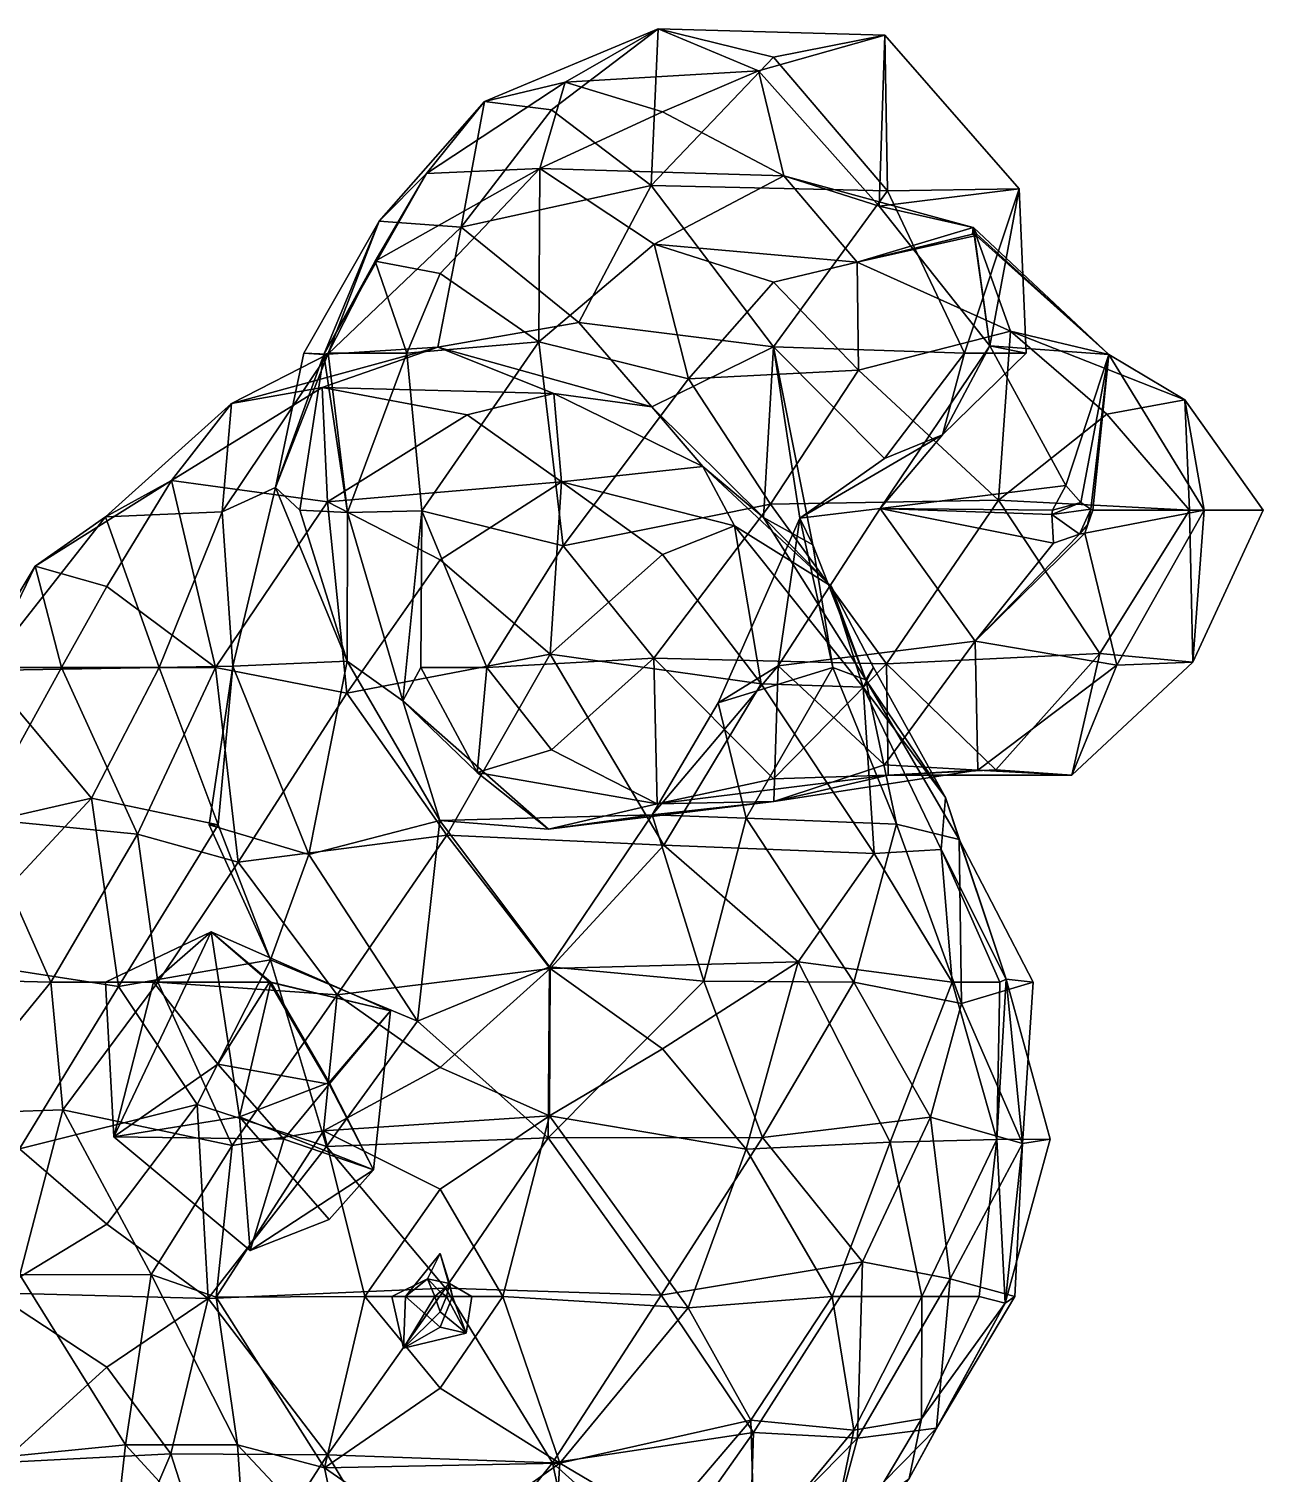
# Model space of a CAD drawing. Extents: x 290083 to 295691, y 4553739 to 4561622.
# Drawn here: x 291410.9 to 291550.8, y 4560864.7 to 4561028.4 of the extents above; entities that cross this region are included whole.
import ezdxf

# ---------------------------------------------------------------- set-up
doc = ezdxf.new("R2010")
doc.units = 0
doc.layers.add('Au_ppm_Pref_-_0_3', color=7, linetype='CONTINUOUS')

msp = doc.modelspace()

# ---------------------------------------------------------------- linework, layer by layer
at = {"layer": 'Au_ppm_Pref_-_0_3'}
for points in [[(291471.69, 4561022.33, 1610.47), (291482.24, 4561028.36, 1615.45), (291462.58, 4561020.13, 1615.5)], [(291462.58, 4561020.13, 1615.5), (291482.24, 4561028.36, 1615.45), (291470.14, 4561019.18, 1618.74)], [(291481.46, 4561010.61, 1621.94), (291470.14, 4561019.18, 1618.74), (291482.24, 4561028.36, 1615.45)], [(291493.63, 4561023.59, 1609.98), (291482.24, 4561028.36, 1615.45), (291471.69, 4561022.33, 1610.47)], [(291481.46, 4561010.61, 1621.94), (291482.24, 4561028.36, 1615.45), (291495.33, 4561025.16, 1620.74)], [(291507.95, 4561027.66, 1615.39), (291495.33, 4561025.16, 1620.74), (291482.24, 4561028.36, 1615.45)], [(291507.95, 4561027.66, 1615.39), (291482.24, 4561028.36, 1615.45), (291493.63, 4561023.59, 1609.98)], [(291507.29, 4561008.28, 1610.2), (291507.95, 4561027.66, 1615.39), (291493.63, 4561023.59, 1609.98)], [(291508.27, 4561009.99, 1621.58), (291495.33, 4561025.16, 1620.74), (291507.95, 4561027.66, 1615.39)], [(291507.29, 4561008.28, 1610.2), (291523.18, 4561010.23, 1615.95), (291507.95, 4561027.66, 1615.39)], [(291508.27, 4561009.99, 1621.58), (291507.95, 4561027.66, 1615.39), (291523.18, 4561010.23, 1615.95)], [(291481.46, 4561010.61, 1621.94), (291495.33, 4561025.16, 1620.74), (291508.27, 4561009.99, 1621.58)], [(291493.63, 4561023.59, 1609.98), (291471.69, 4561022.33, 1610.47), (291482.73, 4561018.96, 1606.38)], [(291482.73, 4561018.96, 1606.38), (291496.51, 4561011.72, 1603.87), (291493.63, 4561023.59, 1609.98)], [(291507.29, 4561008.28, 1610.2), (291493.63, 4561023.59, 1609.98), (291496.51, 4561011.72, 1603.87)], [(291471.69, 4561022.33, 1610.47), (291455.97, 4561011.97, 1609.73), (291468.82, 4561012.55, 1603.34)], [(291471.69, 4561022.33, 1610.47), (291462.58, 4561020.13, 1615.5), (291455.97, 4561011.97, 1609.73)], [(291482.73, 4561018.96, 1606.38), (291471.69, 4561022.33, 1610.47), (291468.82, 4561012.55, 1603.34)], [(291450.63, 4561006.57, 1615.5), (291455.97, 4561011.97, 1609.73), (291462.58, 4561020.13, 1615.5)], [(291462.58, 4561020.13, 1615.5), (291459.91, 4561005.91, 1620.37), (291450.63, 4561006.57, 1615.5)], [(291462.58, 4561020.13, 1615.5), (291470.14, 4561019.18, 1618.74), (291459.91, 4561005.91, 1620.37)], [(291470.14, 4561019.18, 1618.74), (291481.46, 4561010.61, 1621.94), (291459.91, 4561005.91, 1620.37)], [(291496.51, 4561011.72, 1603.87), (291482.73, 4561018.96, 1606.38), (291468.82, 4561012.55, 1603.34)], [(291450.17, 4561002.04, 1603.62), (291455.97, 4561011.97, 1609.73), (291444.36, 4560991.46, 1609.44)], [(291455.97, 4561011.97, 1609.73), (291450.63, 4561006.57, 1615.5), (291444.36, 4560991.46, 1609.44)], [(291457.54, 4561000.63, 1600.62), (291468.82, 4561012.55, 1603.34), (291450.17, 4561002.04, 1603.62)], [(291468.82, 4561012.55, 1603.34), (291455.97, 4561011.97, 1609.73), (291450.17, 4561002.04, 1603.62)], [(291468.74, 4560992.89, 1596.03), (291468.82, 4561012.55, 1603.34), (291457.54, 4561000.63, 1600.62)], [(291481.79, 4561003.98, 1598.02), (291468.82, 4561012.55, 1603.34), (291468.74, 4560992.89, 1596.03)], [(291481.79, 4561003.98, 1598.02), (291496.51, 4561011.72, 1603.87), (291468.82, 4561012.55, 1603.34)], [(291481.79, 4561003.98, 1598.02), (291504.81, 4561001.92, 1598.71), (291496.51, 4561011.72, 1603.87)], [(291496.51, 4561011.72, 1603.87), (291517.98, 4561005.84, 1603.62), (291517.98, 4561005.84, 1603.62)], [(291504.81, 4561001.92, 1598.71), (291517.98, 4561005.84, 1603.62), (291496.51, 4561011.72, 1603.87)], [(291517.98, 4561005.84, 1603.62), (291517.98, 4561005.84, 1603.62), (291496.51, 4561011.72, 1603.87)], [(291496.51, 4561011.72, 1603.87), (291517.98, 4561005.84, 1603.62), (291507.29, 4561008.28, 1610.2)], [(291459.91, 4561005.91, 1620.37), (291481.46, 4561010.61, 1621.94), (291473.25, 4560995.09, 1624.06)], [(291473.25, 4560995.09, 1624.06), (291481.46, 4561010.61, 1621.94), (291495.32, 4560992.33, 1621.33)], [(291495.32, 4560992.33, 1621.33), (291481.46, 4561010.61, 1621.94), (291508.27, 4561009.99, 1621.58)], [(291508.27, 4561009.99, 1621.58), (291516.99, 4560991.62, 1619.77), (291495.32, 4560992.33, 1621.33)], [(291519.86, 4560992.44, 1609.87), (291523.18, 4561010.23, 1615.95), (291507.29, 4561008.28, 1610.2)], [(291508.27, 4561009.99, 1621.58), (291523.18, 4561010.23, 1615.95), (291516.99, 4560991.62, 1619.77)], [(291516.99, 4560991.62, 1619.77), (291523.18, 4561010.23, 1615.95), (291523.98, 4560991.62, 1615.5)], [(291519.86, 4560992.44, 1609.87), (291523.98, 4560991.62, 1615.5), (291523.18, 4561010.23, 1615.95)], [(291519.86, 4560992.44, 1609.87), (291507.29, 4561008.28, 1610.2), (291517.98, 4561005.84, 1603.62)], [(291450.63, 4561006.57, 1615.5), (291444.8, 4560991.51, 1621.43), (291442.08, 4560991.62, 1615.5)], [(291450.63, 4561006.57, 1615.5), (291442.08, 4560991.62, 1615.5), (291444.36, 4560991.46, 1609.44)], [(291459.91, 4561005.91, 1620.37), (291444.8, 4560991.51, 1621.43), (291450.63, 4561006.57, 1615.5)], [(291459.91, 4561005.91, 1620.37), (291457.26, 4560992.28, 1627.51), (291444.8, 4560991.51, 1621.43)], [(291459.91, 4561005.91, 1620.37), (291473.25, 4560995.09, 1624.06), (291457.26, 4560992.28, 1627.51)], [(291517.98, 4561005.84, 1603.62), (291504.81, 4561001.92, 1598.71), (291517.89, 4561005.1, 1603.15)], [(291518.31, 4561004.95, 1603.14), (291517.89, 4561005.1, 1603.15), (291504.81, 4561001.92, 1598.71)], [(291518.31, 4561004.95, 1603.14), (291504.81, 4561001.92, 1598.71), (291522.21, 4560994.11, 1597.35)], [(291517.98, 4561005.84, 1603.62), (291517.89, 4561005.1, 1603.15), (291518.35, 4561005.14, 1603.33)], [(291517.89, 4561005.1, 1603.15), (291518.31, 4561004.95, 1603.14), (291518.35, 4561005.14, 1603.33)], [(291517.99, 4561005.84, 1603.62), (291519.86, 4560992.44, 1609.87), (291517.98, 4561005.84, 1603.62)], [(291517.99, 4561005.84, 1603.62), (291517.98, 4561005.84, 1603.62), (291517.99, 4561005.84, 1603.62)], [(291517.99, 4561005.84, 1603.62), (291517.98, 4561005.84, 1603.62), (291518.35, 4561005.14, 1603.33)], [(291517.98, 4561005.84, 1603.62), (291517.98, 4561005.84, 1603.62), (291517.99, 4561005.84, 1603.62)], [(291517.98, 4561005.84, 1603.62), (291517.98, 4561005.84, 1603.62), (291517.99, 4561005.84, 1603.62)], [(291517.99, 4561005.84, 1603.62), (291518.35, 4561005.14, 1603.33), (291533.34, 4560991.47, 1603.87)], [(291533.34, 4560991.47, 1603.87), (291517.99, 4561005.84, 1603.62), (291517.99, 4561005.84, 1603.62)], [(291519.86, 4560992.44, 1609.87), (291517.99, 4561005.84, 1603.62), (291533.34, 4560991.47, 1603.87)], [(291518.35, 4561005.14, 1603.33), (291518.31, 4561004.95, 1603.14), (291533.34, 4560991.47, 1603.87)], [(291518.31, 4561004.95, 1603.14), (291522.21, 4560994.11, 1597.35), (291533.34, 4560991.47, 1603.87)], [(291481.79, 4561003.98, 1598.02), (291468.74, 4560992.89, 1596.03), (291485.7, 4560988.69, 1594.11)], [(291481.79, 4561003.98, 1598.02), (291485.7, 4560988.69, 1594.11), (291495.33, 4560999.67, 1595)], [(291481.79, 4561003.98, 1598.02), (291495.33, 4560999.67, 1595), (291504.81, 4561001.92, 1598.71)], [(291444.82, 4560991.62, 1603.62), (291450.17, 4561002.04, 1603.62), (291444.36, 4560991.46, 1609.44)], [(291453.76, 4560991.62, 1599.03), (291450.17, 4561002.04, 1603.62), (291444.82, 4560991.62, 1603.62)], [(291457.54, 4561000.63, 1600.62), (291450.17, 4561002.04, 1603.62), (291453.76, 4560991.62, 1599.03)], [(291504.96, 4560989.67, 1593.79), (291504.81, 4561001.92, 1598.71), (291495.33, 4560999.67, 1595)], [(291504.96, 4560989.67, 1593.79), (291522.21, 4560994.11, 1597.35), (291504.81, 4561001.92, 1598.71)], [(291453.76, 4560991.62, 1599.03), (291468.74, 4560992.89, 1596.03), (291457.54, 4561000.63, 1600.62)], [(291504.96, 4560989.67, 1593.79), (291495.33, 4560999.67, 1595), (291485.7, 4560988.69, 1594.11)], [(291473.25, 4560995.09, 1624.06), (291481.54, 4560985.54, 1627.51), (291457.26, 4560992.28, 1627.51)], [(291495.32, 4560992.33, 1621.33), (291481.54, 4560985.54, 1627.51), (291473.25, 4560995.09, 1624.06)], [(291522.21, 4560994.11, 1597.35), (291504.96, 4560989.67, 1593.79), (291520.85, 4560974.97, 1592.72)], [(291533.13, 4560984.71, 1594.04), (291522.21, 4560994.11, 1597.35), (291520.85, 4560974.97, 1592.72)], [(291522.21, 4560994.11, 1597.35), (291541.98, 4560986.31, 1597.68), (291533.34, 4560991.47, 1603.87)], [(291541.98, 4560986.31, 1597.68), (291522.21, 4560994.11, 1597.35), (291533.13, 4560984.71, 1594.04)], [(291444.15, 4560987.73, 1632.93), (291433.88, 4560985.91, 1628.55), (291457.26, 4560992.28, 1627.51)], [(291433.88, 4560985.91, 1628.55), (291444.8, 4560991.51, 1621.43), (291457.26, 4560992.28, 1627.51)], [(291438.85, 4560976.39, 1614.76), (291442.08, 4560991.62, 1615.5), (291444.8, 4560991.51, 1621.43)], [(291438.85, 4560976.39, 1614.76), (291444.36, 4560991.46, 1609.44), (291442.08, 4560991.62, 1615.5)], [(291444.15, 4560987.73, 1632.93), (291457.26, 4560992.28, 1627.51), (291470.41, 4560987.05, 1633.56)], [(291447.03, 4560973.55, 1603.46), (291444.82, 4560991.62, 1603.62), (291444.36, 4560991.46, 1609.44)], [(291447.03, 4560973.55, 1603.46), (291453.76, 4560991.62, 1599.03), (291444.82, 4560991.62, 1603.62)], [(291447.03, 4560973.55, 1603.46), (291455.45, 4560973.74, 1596.76), (291453.76, 4560991.62, 1599.03)], [(291468.74, 4560992.89, 1596.03), (291453.76, 4560991.62, 1599.03), (291455.45, 4560973.74, 1596.76)], [(291468.74, 4560992.89, 1596.03), (291455.45, 4560973.74, 1596.76), (291471.49, 4560969.77, 1593.72)], [(291481.54, 4560985.54, 1627.51), (291470.41, 4560987.05, 1633.56), (291457.26, 4560992.28, 1627.51)], [(291485.7, 4560988.69, 1594.11), (291468.74, 4560992.89, 1596.03), (291471.49, 4560969.77, 1593.72)], [(291495.32, 4560992.33, 1621.33), (291494.18, 4560972.99, 1627.37), (291481.54, 4560985.54, 1627.51)], [(291499.77, 4560969.88, 1621.44), (291494.18, 4560972.99, 1627.37), (291495.32, 4560992.33, 1621.33)], [(291516.99, 4560991.62, 1619.77), (291507.93, 4560979.67, 1619.48), (291495.32, 4560992.33, 1621.33)], [(291507.93, 4560979.67, 1619.48), (291498.33, 4560972.92, 1616), (291495.32, 4560992.33, 1621.33)], [(291495.32, 4560992.33, 1621.33), (291498.33, 4560972.92, 1616), (291499.77, 4560969.88, 1621.44)], [(291507.42, 4560974, 1609.69), (291519.86, 4560992.44, 1609.87), (291528.46, 4560976.63, 1608.35)], [(291519.86, 4560992.44, 1609.87), (291507.42, 4560974, 1609.69), (291514.47, 4560982.37, 1615.5)], [(291516.99, 4560991.62, 1619.77), (291514.47, 4560982.37, 1615.5), (291507.93, 4560979.67, 1619.48)], [(291519.86, 4560992.44, 1609.87), (291514.47, 4560982.37, 1615.5), (291523.98, 4560991.62, 1615.5)], [(291516.99, 4560991.62, 1619.77), (291523.98, 4560991.62, 1615.5), (291514.47, 4560982.37, 1615.5)], [(291519.86, 4560992.44, 1609.87), (291533.34, 4560991.47, 1603.87), (291528.46, 4560976.63, 1608.35)], [(291432.81, 4560973.63, 1621.4), (291438.85, 4560976.39, 1614.76), (291444.8, 4560991.51, 1621.43)], [(291432.81, 4560973.63, 1621.4), (291444.8, 4560991.51, 1621.43), (291433.88, 4560985.91, 1628.55)], [(291438.85, 4560976.39, 1614.76), (291441.64, 4560973.81, 1609.56), (291444.36, 4560991.46, 1609.44)], [(291441.64, 4560973.81, 1609.56), (291447.03, 4560973.55, 1603.46), (291444.36, 4560991.46, 1609.44)], [(291530.17, 4560974.68, 1607.87), (291528.46, 4560976.63, 1608.35), (291533.34, 4560991.47, 1603.87)], [(291530.17, 4560974.68, 1607.87), (291533.34, 4560991.47, 1603.87), (291531.32, 4560973.94, 1607.61)], [(291531.52, 4560973.81, 1607.56), (291531.32, 4560973.94, 1607.61), (291533.34, 4560991.47, 1603.87)], [(291531.52, 4560973.81, 1607.56), (291533.34, 4560991.47, 1603.87), (291544.15, 4560973.81, 1603.25)], [(291541.98, 4560986.31, 1597.68), (291544.15, 4560973.81, 1603.25), (291533.34, 4560991.47, 1603.87)], [(291494.99, 4560974.49, 1593.67), (291485.7, 4560988.69, 1594.11), (291471.49, 4560969.77, 1593.72)], [(291504.96, 4560989.67, 1593.79), (291485.7, 4560988.69, 1594.11), (291494.99, 4560974.49, 1593.67)], [(291504.96, 4560989.67, 1593.79), (291494.99, 4560974.49, 1593.67), (291520.85, 4560974.97, 1592.72)], [(291444.15, 4560987.73, 1632.93), (291444.78, 4560974.75, 1639.27), (291427.06, 4560977.19, 1634.34)], [(291444.15, 4560987.73, 1632.93), (291427.06, 4560977.19, 1634.34), (291433.88, 4560985.91, 1628.55)], [(291460.59, 4560984.63, 1638.36), (291444.78, 4560974.75, 1639.27), (291444.15, 4560987.73, 1632.93)], [(291470.41, 4560987.05, 1633.56), (291460.59, 4560984.63, 1638.36), (291444.15, 4560987.73, 1632.93)], [(291471.29, 4560977.03, 1640.96), (291460.59, 4560984.63, 1638.36), (291470.41, 4560987.05, 1633.56)], [(291487.32, 4560978.78, 1634.23), (291471.29, 4560977.03, 1640.96), (291470.41, 4560987.05, 1633.56)], [(291481.54, 4560985.54, 1627.51), (291487.32, 4560978.78, 1634.23), (291470.41, 4560987.05, 1633.56)], [(291419.6, 4560973.05, 1627.46), (291433.88, 4560985.91, 1628.55), (291427.06, 4560977.19, 1634.34)], [(291419.6, 4560973.05, 1627.46), (291432.81, 4560973.63, 1621.4), (291433.88, 4560985.91, 1628.55)], [(291494.18, 4560972.99, 1627.37), (291487.32, 4560978.78, 1634.23), (291481.54, 4560985.54, 1627.51)], [(291541.98, 4560986.31, 1597.68), (291533.13, 4560984.71, 1594.04), (291542.48, 4560973.81, 1593.27)], [(291550.84, 4560973.81, 1597.68), (291544.15, 4560973.81, 1603.25), (291541.98, 4560986.31, 1597.68)], [(291550.84, 4560973.81, 1597.68), (291541.98, 4560986.31, 1597.68), (291542.48, 4560973.81, 1593.27)], [(291460.59, 4560984.63, 1638.36), (291471.29, 4560977.03, 1640.96), (291444.78, 4560974.75, 1639.27)], [(291520.85, 4560974.97, 1592.72), (291542.48, 4560973.81, 1593.27), (291533.13, 4560984.71, 1594.04)], [(291514.47, 4560982.37, 1615.5), (291498.33, 4560972.92, 1616), (291507.93, 4560979.67, 1619.48)], [(291507.42, 4560974, 1609.69), (291498.33, 4560972.92, 1616), (291514.47, 4560982.37, 1615.5)], [(291490.89, 4560972.03, 1638.37), (291471.29, 4560977.03, 1640.96), (291487.32, 4560978.78, 1634.23)], [(291494.18, 4560972.99, 1627.37), (291501.85, 4560965.2, 1633.31), (291487.32, 4560978.78, 1634.23)], [(291490.89, 4560972.03, 1638.37), (291487.32, 4560978.78, 1634.23), (291501.85, 4560965.2, 1633.31)], [(291419.74, 4560965.19, 1636.38), (291411.63, 4560967.46, 1633.31), (291427.06, 4560977.19, 1634.34)], [(291427.06, 4560977.19, 1634.34), (291411.63, 4560967.46, 1633.31), (291419.6, 4560973.05, 1627.46)], [(291432.05, 4560955.98, 1639.4), (291419.74, 4560965.19, 1636.38), (291427.06, 4560977.19, 1634.34)], [(291432.05, 4560955.98, 1639.4), (291427.06, 4560977.19, 1634.34), (291444.78, 4560974.75, 1639.27)], [(291457.54, 4560968.21, 1643.33), (291444.78, 4560974.75, 1639.27), (291471.29, 4560977.03, 1640.96)], [(291470.02, 4560957.51, 1643.78), (291457.54, 4560968.21, 1643.33), (291471.29, 4560977.03, 1640.96)], [(291470.02, 4560957.51, 1643.78), (291471.29, 4560977.03, 1640.96), (291482.73, 4560968.78, 1643.52)], [(291490.89, 4560972.03, 1638.37), (291482.73, 4560968.78, 1643.52), (291471.29, 4560977.03, 1640.96)], [(291434.03, 4560956.16, 1615.59), (291438.85, 4560976.39, 1614.76), (291432.81, 4560973.63, 1621.4)], [(291434.03, 4560956.16, 1615.59), (291447.01, 4560956.71, 1610.12), (291438.85, 4560976.39, 1614.76)], [(291447.01, 4560956.71, 1610.12), (291441.64, 4560973.81, 1609.56), (291438.85, 4560976.39, 1614.76)], [(291526.94, 4560973.83, 1608.3), (291507.42, 4560974, 1609.69), (291528.46, 4560976.63, 1608.35)], [(291526.94, 4560973.83, 1608.3), (291528.46, 4560976.63, 1608.35), (291530.17, 4560974.68, 1607.87)], [(291419.6, 4560973.05, 1627.46), (291425.67, 4560955.99, 1622.34), (291432.81, 4560973.63, 1621.4)], [(291434.03, 4560956.16, 1615.59), (291432.81, 4560973.63, 1621.4), (291425.67, 4560955.99, 1622.34)], [(291446.94, 4560953.08, 1643.28), (291432.05, 4560955.98, 1639.4), (291444.78, 4560974.75, 1639.27)], [(291447.01, 4560956.71, 1610.12), (291447.03, 4560973.55, 1603.46), (291441.64, 4560973.81, 1609.56)], [(291457.54, 4560968.21, 1643.33), (291446.94, 4560953.08, 1643.28), (291444.78, 4560974.75, 1639.27)], [(291447.03, 4560973.55, 1603.46), (291453.29, 4560952.2, 1602.4), (291455.45, 4560973.74, 1596.76)], [(291453.29, 4560952.2, 1602.4), (291455.36, 4560955.99, 1597.68), (291455.45, 4560973.74, 1596.76)], [(291462.84, 4560955.99, 1594.24), (291455.45, 4560973.74, 1596.76), (291455.36, 4560955.99, 1597.68)], [(291471.49, 4560969.77, 1593.72), (291455.45, 4560973.74, 1596.76), (291462.84, 4560955.99, 1594.24)], [(291494.99, 4560974.49, 1593.67), (291471.49, 4560969.77, 1593.72), (291481.77, 4560957.06, 1593.23)], [(291494.99, 4560974.49, 1593.67), (291481.77, 4560957.06, 1593.23), (291508.13, 4560956.39, 1592.39)], [(291520.85, 4560974.97, 1592.72), (291494.99, 4560974.49, 1593.67), (291508.13, 4560956.39, 1592.39)], [(291507.42, 4560974, 1609.69), (291495.86, 4560956.17, 1609.56), (291498.33, 4560972.92, 1616)], [(291518.2, 4560958.97, 1607.46), (291495.86, 4560956.17, 1609.56), (291507.42, 4560974, 1609.69)], [(291507.42, 4560974, 1609.69), (291526.89, 4560973.34, 1608.26), (291527.06, 4560970.1, 1607.93)], [(291507.42, 4560974, 1609.69), (291526.94, 4560973.83, 1608.3), (291526.89, 4560973.34, 1608.26)], [(291507.42, 4560974, 1609.69), (291527.06, 4560970.1, 1607.93), (291518.2, 4560958.97, 1607.46)], [(291508.13, 4560956.39, 1592.39), (291532.31, 4560957.59, 1592.66), (291520.85, 4560974.97, 1592.72)], [(291520.85, 4560974.97, 1592.72), (291532.31, 4560957.59, 1592.66), (291542.48, 4560973.81, 1593.27)], [(291526.89, 4560973.34, 1608.26), (291530.17, 4560974.68, 1607.87), (291531.32, 4560973.94, 1607.61)], [(291526.89, 4560973.34, 1608.26), (291526.94, 4560973.83, 1608.3), (291530.17, 4560974.68, 1607.87)], [(291531.32, 4560973.94, 1607.61), (291530.03, 4560971.12, 1607.55), (291526.89, 4560973.34, 1608.26)], [(291530.92, 4560972.16, 1607.51), (291530.03, 4560971.12, 1607.55), (291531.32, 4560973.94, 1607.61)], [(291530.63, 4560971.21, 1607.45), (291530.92, 4560972.16, 1607.51), (291531.52, 4560973.81, 1607.56)], [(291530.63, 4560971.21, 1607.45), (291531.52, 4560973.81, 1607.56), (291544.15, 4560973.81, 1603.25)], [(291544.15, 4560973.81, 1603.25), (291534.24, 4560956.27, 1603.82), (291530.63, 4560971.21, 1607.45)], [(291530.92, 4560972.16, 1607.51), (291531.32, 4560973.94, 1607.61), (291531.52, 4560973.81, 1607.56)], [(291542.87, 4560956.58, 1598.55), (291542.48, 4560973.81, 1593.27), (291532.31, 4560957.59, 1592.66)], [(291534.24, 4560956.27, 1603.82), (291544.15, 4560973.81, 1603.25), (291542.87, 4560956.58, 1598.55)], [(291550.84, 4560973.81, 1597.68), (291542.48, 4560973.81, 1593.27), (291542.87, 4560956.58, 1598.55)], [(291550.84, 4560973.81, 1597.68), (291542.87, 4560956.58, 1598.55), (291544.15, 4560973.81, 1603.25)], [(291419.6, 4560973.05, 1627.46), (291411.63, 4560967.46, 1633.31), (291405.89, 4560955.66, 1627.22)], [(291419.6, 4560973.05, 1627.46), (291405.89, 4560955.66, 1627.22), (291425.67, 4560955.99, 1622.34)], [(291447.01, 4560956.71, 1610.12), (291453.29, 4560952.2, 1602.4), (291447.03, 4560973.55, 1603.46)], [(291490.89, 4560972.03, 1638.37), (291493.93, 4560954.13, 1643.91), (291482.73, 4560968.78, 1643.52)], [(291489.06, 4560951.98, 1615.5), (291502.06, 4560955.99, 1620.27), (291498.33, 4560972.92, 1616)], [(291489.06, 4560951.98, 1615.5), (291498.33, 4560972.92, 1616), (291495.86, 4560956.17, 1609.56)], [(291505.48, 4560953.75, 1638.39), (291493.93, 4560954.13, 1643.91), (291490.89, 4560972.03, 1638.37)], [(291505.48, 4560953.75, 1638.39), (291490.89, 4560972.03, 1638.37), (291501.85, 4560965.2, 1633.31)], [(291505.81, 4560954.59, 1627.64), (291501.85, 4560965.2, 1633.31), (291494.18, 4560972.99, 1627.37)], [(291505.81, 4560954.59, 1627.64), (291494.18, 4560972.99, 1627.37), (291499.77, 4560969.88, 1621.44)], [(291502.06, 4560955.99, 1620.27), (291499.77, 4560969.88, 1621.44), (291498.33, 4560972.92, 1616)], [(291530.03, 4560971.12, 1607.55), (291527.06, 4560970.1, 1607.93), (291526.89, 4560973.34, 1608.26)], [(291530.63, 4560971.21, 1607.45), (291530.03, 4560971.12, 1607.55), (291530.92, 4560972.16, 1607.51)], [(291518.2, 4560958.97, 1607.46), (291530.03, 4560971.12, 1607.55), (291530.63, 4560971.21, 1607.45)], [(291518.2, 4560958.97, 1607.46), (291530.63, 4560971.21, 1607.45), (291534.24, 4560956.27, 1603.82)], [(291518.2, 4560958.97, 1607.46), (291527.06, 4560970.1, 1607.93), (291530.03, 4560971.12, 1607.55)], [(291471.49, 4560969.77, 1593.72), (291462.84, 4560955.99, 1594.24), (291481.77, 4560957.06, 1593.23)], [(291470.02, 4560957.51, 1643.78), (291482.73, 4560968.78, 1643.52), (291493.93, 4560954.13, 1643.91)], [(291505.81, 4560954.59, 1627.64), (291499.77, 4560969.88, 1621.44), (291502.06, 4560955.99, 1620.27)], [(291414.59, 4560955.99, 1635.74), (291404.72, 4560955.99, 1633.31), (291411.63, 4560967.46, 1633.31)], [(291411.63, 4560967.46, 1633.31), (291404.72, 4560955.99, 1633.31), (291405.89, 4560955.66, 1627.22)], [(291414.59, 4560955.99, 1635.74), (291411.63, 4560967.46, 1633.31), (291419.74, 4560965.19, 1636.38)], [(291470.02, 4560957.51, 1643.78), (291446.94, 4560953.08, 1643.28), (291457.54, 4560968.21, 1643.33)], [(291419.74, 4560965.19, 1636.38), (291432.05, 4560955.98, 1639.4), (291414.59, 4560955.99, 1635.74)], [(291505.81, 4560954.59, 1627.64), (291506.65, 4560955.99, 1633.31), (291501.85, 4560965.2, 1633.31)], [(291505.48, 4560953.75, 1638.39), (291501.85, 4560965.2, 1633.31), (291506.65, 4560955.99, 1633.31)], [(291507.93, 4560944.95, 1607.3), (291495.86, 4560956.17, 1609.56), (291518.2, 4560958.97, 1607.46)], [(291507.93, 4560944.95, 1607.3), (291518.2, 4560958.97, 1607.46), (291518.49, 4560944.37, 1602.51)], [(291518.49, 4560944.37, 1602.51), (291518.2, 4560958.97, 1607.46), (291534.24, 4560956.27, 1603.82)], [(291458.3, 4560937, 1644.67), (291446.94, 4560953.08, 1643.28), (291470.02, 4560957.51, 1643.78)], [(291458.3, 4560937, 1644.67), (291470.02, 4560957.51, 1643.78), (291482.91, 4560935.87, 1644.82)], [(291482.91, 4560935.87, 1644.82), (291470.02, 4560957.51, 1643.78), (291493.93, 4560954.13, 1643.91)], [(291520.53, 4560944.39, 1593.81), (291532.31, 4560957.59, 1592.66), (291508.13, 4560956.39, 1592.39)], [(291520.53, 4560944.39, 1593.81), (291529.15, 4560943.79, 1597.68), (291532.31, 4560957.59, 1592.66)], [(291529.15, 4560943.79, 1597.68), (291542.87, 4560956.58, 1598.55), (291532.31, 4560957.59, 1592.66)], [(291399.34, 4560936.93, 1627.86), (291417.99, 4560941.2, 1625.54), (291405.89, 4560955.66, 1627.22)], [(291414.59, 4560955.99, 1635.74), (291405.15, 4560938.87, 1634.46), (291404.72, 4560955.99, 1633.31)], [(291423.21, 4560937.1, 1637.96), (291405.15, 4560938.87, 1634.46), (291414.59, 4560955.99, 1635.74)], [(291417.99, 4560941.2, 1625.54), (291425.67, 4560955.99, 1622.34), (291405.89, 4560955.66, 1627.22)], [(291423.21, 4560937.1, 1637.96), (291414.59, 4560955.99, 1635.74), (291432.05, 4560955.98, 1639.4)], [(291425.67, 4560955.99, 1622.34), (291417.99, 4560941.2, 1625.54), (291432.35, 4560938.17, 1621.45)], [(291423.21, 4560937.1, 1637.96), (291432.05, 4560955.98, 1639.4), (291434.62, 4560933.93, 1642.7)], [(291432.35, 4560938.17, 1621.45), (291434.03, 4560956.16, 1615.59), (291425.67, 4560955.99, 1622.34)], [(291431.35, 4560938.17, 1615.5), (291434.03, 4560956.16, 1615.59), (291432.35, 4560938.17, 1621.45)], [(291434.03, 4560956.16, 1615.59), (291431.35, 4560938.17, 1615.5), (291442.66, 4560934.81, 1613.3)], [(291446.94, 4560953.08, 1643.28), (291434.62, 4560933.93, 1642.7), (291432.05, 4560955.98, 1639.4)], [(291434.03, 4560956.16, 1615.59), (291442.66, 4560934.81, 1613.3), (291447.01, 4560956.71, 1610.12)], [(291447.01, 4560956.71, 1610.12), (291442.66, 4560934.81, 1613.3), (291457.5, 4560938.66, 1609.86)], [(291457.5, 4560938.66, 1609.86), (291453.29, 4560952.2, 1602.4), (291447.01, 4560956.71, 1610.12)], [(291455.36, 4560955.99, 1597.68), (291453.29, 4560952.2, 1602.4), (291461.73, 4560944.1, 1597.68)], [(291455.36, 4560955.99, 1597.68), (291461.73, 4560944.1, 1597.68), (291462.84, 4560955.99, 1594.24)], [(291461.73, 4560944.1, 1597.68), (291470.14, 4560946.65, 1594.57), (291462.84, 4560955.99, 1594.24)], [(291481.77, 4560957.06, 1593.23), (291462.84, 4560955.99, 1594.24), (291470.14, 4560946.65, 1594.57)], [(291481.77, 4560957.06, 1593.23), (291470.14, 4560946.65, 1594.57), (291482.14, 4560940.54, 1597.87)], [(291489.06, 4560951.98, 1615.5), (291495.86, 4560956.17, 1609.56), (291481.58, 4560939.28, 1610.49)], [(291481.58, 4560939.28, 1610.49), (291495.86, 4560956.17, 1609.56), (291495.36, 4560940.82, 1603.35)], [(291508.13, 4560956.39, 1592.39), (291481.77, 4560957.06, 1593.23), (291495.33, 4560943.36, 1593.47)], [(291481.77, 4560957.06, 1593.23), (291482.14, 4560940.54, 1597.87), (291495.33, 4560943.36, 1593.47)], [(291492.22, 4560938.91, 1616.74), (291502.06, 4560955.99, 1620.27), (291489.06, 4560951.98, 1615.5)], [(291492.22, 4560938.91, 1616.74), (291509.29, 4560938.22, 1621.35), (291502.06, 4560955.99, 1620.27)], [(291508.13, 4560956.39, 1592.39), (291495.33, 4560943.36, 1593.47), (291508.32, 4560943.8, 1598.3)], [(291495.36, 4560940.82, 1603.35), (291495.86, 4560956.17, 1609.56), (291507.93, 4560944.95, 1607.3)], [(291505.81, 4560954.59, 1627.64), (291502.06, 4560955.99, 1620.27), (291509.29, 4560938.22, 1621.35)], [(291505.48, 4560953.75, 1638.39), (291506.65, 4560955.99, 1633.31), (291514.84, 4560941.25, 1633.31)], [(291505.81, 4560954.59, 1627.64), (291514.84, 4560941.25, 1633.31), (291506.65, 4560955.99, 1633.31)], [(291520.53, 4560944.39, 1593.81), (291508.13, 4560956.39, 1592.39), (291508.32, 4560943.8, 1598.3)], [(291518.49, 4560944.37, 1602.51), (291534.24, 4560956.27, 1603.82), (291529.15, 4560943.79, 1597.68)], [(291542.87, 4560956.58, 1598.55), (291529.15, 4560943.79, 1597.68), (291534.24, 4560956.27, 1603.82)], [(291482.91, 4560935.87, 1644.82), (291493.93, 4560954.13, 1643.91), (291506.73, 4560934.91, 1643.54)], [(291505.48, 4560953.75, 1638.39), (291506.73, 4560934.91, 1643.54), (291493.93, 4560954.13, 1643.91)], [(291505.81, 4560954.59, 1627.64), (291516.36, 4560936.49, 1628.19), (291514.84, 4560941.25, 1633.31)], [(291505.81, 4560954.59, 1627.64), (291509.29, 4560938.22, 1621.35), (291516.36, 4560936.49, 1628.19)], [(291458.3, 4560937, 1644.67), (291434.62, 4560933.93, 1642.7), (291446.94, 4560953.08, 1643.28)], [(291505.48, 4560953.75, 1638.39), (291514.34, 4560935.38, 1638.32), (291506.73, 4560934.91, 1643.54)], [(291505.48, 4560953.75, 1638.39), (291514.84, 4560941.25, 1633.31), (291514.34, 4560935.38, 1638.32)], [(291457.5, 4560938.66, 1609.86), (291469.82, 4560937.67, 1603.79), (291453.29, 4560952.2, 1602.4)], [(291469.82, 4560937.67, 1603.79), (291461.73, 4560944.1, 1597.68), (291453.29, 4560952.2, 1602.4)], [(291492.22, 4560938.91, 1616.74), (291489.06, 4560951.98, 1615.5), (291481.58, 4560939.28, 1610.49)], [(291482.14, 4560940.54, 1597.87), (291470.14, 4560946.65, 1594.57), (291461.73, 4560944.1, 1597.68)], [(291507.93, 4560944.95, 1607.3), (291518.49, 4560944.37, 1602.51), (291495.36, 4560940.82, 1603.35)], [(291495.36, 4560940.82, 1603.35), (291518.49, 4560944.37, 1602.51), (291508.32, 4560943.8, 1598.3)], [(291520.53, 4560944.39, 1593.81), (291508.32, 4560943.8, 1598.3), (291529.15, 4560943.79, 1597.68)], [(291518.49, 4560944.37, 1602.51), (291529.15, 4560943.79, 1597.68), (291508.32, 4560943.8, 1598.3)], [(291461.73, 4560944.1, 1597.68), (291469.82, 4560937.67, 1603.79), (291482.14, 4560940.54, 1597.87)], [(291495.36, 4560940.82, 1603.35), (291508.32, 4560943.8, 1598.3), (291482.14, 4560940.54, 1597.87)], [(291482.14, 4560940.54, 1597.87), (291508.32, 4560943.8, 1598.3), (291495.33, 4560943.36, 1593.47)], [(291401.01, 4560922.94, 1625.54), (291417.99, 4560941.2, 1625.54), (291399.34, 4560936.93, 1627.86)], [(291421.07, 4560919.84, 1622.45), (291417.99, 4560941.2, 1625.54), (291401.01, 4560922.94, 1625.54)], [(291432.35, 4560938.17, 1621.45), (291417.99, 4560941.2, 1625.54), (291421.07, 4560919.84, 1622.45)], [(291514.34, 4560935.38, 1638.32), (291514.84, 4560941.25, 1633.31), (291521.72, 4560920.67, 1633.28)], [(291516.36, 4560936.49, 1628.19), (291521.72, 4560920.67, 1633.28), (291514.84, 4560941.25, 1633.31)], [(291481.58, 4560939.28, 1610.49), (291457.5, 4560938.66, 1609.86), (291469.94, 4560922.07, 1611.99)], [(291481.58, 4560939.28, 1610.49), (291469.82, 4560937.67, 1603.79), (291457.5, 4560938.66, 1609.86)], [(291481.58, 4560939.28, 1610.49), (291495.36, 4560940.82, 1603.35), (291469.82, 4560937.67, 1603.79)], [(291495.36, 4560940.82, 1603.35), (291482.14, 4560940.54, 1597.87), (291469.82, 4560937.67, 1603.79)], [(291481.58, 4560939.28, 1610.49), (291469.94, 4560922.07, 1611.99), (291487.44, 4560920.44, 1614.47)], [(291487.44, 4560920.44, 1614.47), (291492.22, 4560938.91, 1616.74), (291481.58, 4560939.28, 1610.49)], [(291405.15, 4560938.87, 1634.46), (291413.39, 4560920.35, 1638.45), (291398.27, 4560920.71, 1632.85)], [(291423.21, 4560937.1, 1637.96), (291413.39, 4560920.35, 1638.45), (291405.15, 4560938.87, 1634.46)], [(291438.3, 4560922.85, 1615.94), (291432.35, 4560938.17, 1621.45), (291421.07, 4560919.84, 1622.45)], [(291438.3, 4560922.85, 1615.94), (291431.35, 4560938.17, 1615.5), (291432.35, 4560938.17, 1621.45)], [(291431.35, 4560938.17, 1615.5), (291438.3, 4560922.85, 1615.94), (291442.66, 4560934.81, 1613.3)], [(291457.5, 4560938.66, 1609.86), (291442.66, 4560934.81, 1613.3), (291454.95, 4560915.91, 1612.8)], [(291457.5, 4560938.66, 1609.86), (291454.95, 4560915.91, 1612.8), (291469.94, 4560922.07, 1611.99)], [(291492.22, 4560938.91, 1616.74), (291487.44, 4560920.44, 1614.47), (291504.45, 4560920.35, 1617.14)], [(291492.22, 4560938.91, 1616.74), (291504.45, 4560920.35, 1617.14), (291509.29, 4560938.22, 1621.35)], [(291504.45, 4560920.35, 1617.14), (291516.66, 4560917.92, 1621.82), (291509.29, 4560938.22, 1621.35)], [(291516.36, 4560936.49, 1628.19), (291509.29, 4560938.22, 1621.35), (291516.66, 4560917.92, 1621.82)], [(291423.21, 4560937.1, 1637.96), (291425.53, 4560920.35, 1642.47), (291413.39, 4560920.35, 1638.45)], [(291423.21, 4560937.1, 1637.96), (291434.62, 4560933.93, 1642.7), (291425.53, 4560920.35, 1642.47)], [(291458.3, 4560937, 1644.67), (291445.85, 4560918.9, 1645.29), (291434.62, 4560933.93, 1642.7)], [(291458.3, 4560937, 1644.67), (291470.01, 4560921.88, 1647.41), (291445.85, 4560918.9, 1645.29)], [(291458.3, 4560937, 1644.67), (291482.91, 4560935.87, 1644.82), (291470.01, 4560921.88, 1647.41)], [(291516.66, 4560917.92, 1621.82), (291524.78, 4560920.35, 1627.37), (291516.36, 4560936.49, 1628.19)], [(291516.36, 4560936.49, 1628.19), (291524.78, 4560920.35, 1627.37), (291521.72, 4560920.67, 1633.28)], [(291454.95, 4560915.91, 1612.8), (291442.66, 4560934.81, 1613.3), (291438.3, 4560922.85, 1615.94)], [(291498.13, 4560922.63, 1646.29), (291470.01, 4560921.88, 1647.41), (291482.91, 4560935.87, 1644.82)], [(291482.91, 4560935.87, 1644.82), (291506.73, 4560934.91, 1643.54), (291498.13, 4560922.63, 1646.29)], [(291515.58, 4560920.35, 1642.86), (291498.13, 4560922.63, 1646.29), (291506.73, 4560934.91, 1643.54)], [(291506.73, 4560934.91, 1643.54), (291514.34, 4560935.38, 1638.32), (291515.58, 4560920.35, 1642.86)], [(291514.34, 4560935.38, 1638.32), (291521.72, 4560920.67, 1633.28), (291520.97, 4560920.35, 1639.25)], [(291514.34, 4560935.38, 1638.32), (291520.97, 4560920.35, 1639.25), (291515.58, 4560920.35, 1642.86)], [(291445.85, 4560918.9, 1645.29), (291425.53, 4560920.35, 1642.47), (291434.62, 4560933.93, 1642.7)], [(291419.58, 4560920.35, 1603.62), (291431.56, 4560926.05, 1603.29), (291425.05, 4560920.35, 1607.05)], [(291419.58, 4560920.35, 1603.62), (291420.54, 4560902.81, 1603.62), (291431.56, 4560926.05, 1603.29)], [(291420.54, 4560902.81, 1603.62), (291434.8, 4560905.09, 1599.69), (291431.56, 4560926.05, 1603.29)], [(291438.17, 4560920.35, 1606.37), (291425.05, 4560920.35, 1607.05), (291431.56, 4560926.05, 1603.29)], [(291431.56, 4560926.05, 1603.29), (291451.9, 4560917.1, 1603.62), (291438.17, 4560920.35, 1606.37)], [(291451.9, 4560917.1, 1603.62), (291431.56, 4560926.05, 1603.29), (291438.32, 4560920.35, 1600.8)], [(291438.32, 4560920.35, 1600.8), (291431.56, 4560926.05, 1603.29), (291434.8, 4560905.09, 1599.69)], [(291421.07, 4560919.84, 1622.45), (291401.01, 4560922.94, 1625.54), (291409.86, 4560901.43, 1622.07)], [(291429.99, 4560906.48, 1619.01), (291438.3, 4560922.85, 1615.94), (291421.07, 4560919.84, 1622.45)], [(291444.65, 4560901.71, 1615.29), (291438.3, 4560922.85, 1615.94), (291429.99, 4560906.48, 1619.01)], [(291438.3, 4560922.85, 1615.94), (291444.65, 4560901.71, 1615.29), (291454.95, 4560915.91, 1612.8)], [(291445.85, 4560918.9, 1645.29), (291470.01, 4560921.88, 1647.41), (291457.54, 4560910.67, 1647.91)], [(291469.94, 4560922.07, 1611.99), (291454.95, 4560915.91, 1612.8), (291469.77, 4560902.7, 1613.66)], [(291470.01, 4560921.88, 1647.41), (291469.95, 4560905.17, 1652.43), (291457.54, 4560910.67, 1647.91)], [(291487.44, 4560920.44, 1614.47), (291469.94, 4560922.07, 1611.99), (291469.77, 4560902.7, 1613.66)], [(291470.01, 4560921.88, 1647.41), (291482.73, 4560912.78, 1648.61), (291469.95, 4560905.17, 1652.43)], [(291470.01, 4560921.88, 1647.41), (291498.13, 4560922.63, 1646.29), (291482.73, 4560912.78, 1648.61)], [(291482.73, 4560912.78, 1648.61), (291498.13, 4560922.63, 1646.29), (291492.23, 4560901.41, 1650.09)], [(291492.23, 4560901.41, 1650.09), (291498.13, 4560922.63, 1646.29), (291508.56, 4560902.2, 1645.75)], [(291498.13, 4560922.63, 1646.29), (291515.58, 4560920.35, 1642.86), (291508.56, 4560902.2, 1645.75)], [(291413.39, 4560920.35, 1638.45), (291401.2, 4560905.41, 1635.19), (291398.27, 4560920.71, 1632.85)], [(291414.74, 4560905.87, 1640.27), (291401.2, 4560905.41, 1635.19), (291413.39, 4560920.35, 1638.45)], [(291429.99, 4560906.48, 1619.01), (291421.07, 4560919.84, 1622.45), (291409.86, 4560901.43, 1622.07)], [(291413.39, 4560920.35, 1638.45), (291425.53, 4560920.35, 1642.47), (291414.74, 4560905.87, 1640.27)], [(291414.74, 4560905.87, 1640.27), (291425.53, 4560920.35, 1642.47), (291433.95, 4560901.81, 1645.06)], [(291420.54, 4560902.81, 1603.62), (291419.58, 4560920.35, 1603.62), (291425.05, 4560920.35, 1607.05)], [(291432.34, 4560911.06, 1606.71), (291420.54, 4560902.81, 1603.62), (291425.05, 4560920.35, 1607.05)], [(291432.34, 4560911.06, 1606.71), (291425.05, 4560920.35, 1607.05), (291438.17, 4560920.35, 1606.37)], [(291433.95, 4560901.81, 1645.06), (291425.53, 4560920.35, 1642.47), (291445.85, 4560918.9, 1645.29)], [(291432.34, 4560911.06, 1606.71), (291438.17, 4560920.35, 1606.37), (291444.94, 4560908.77, 1605.7)], [(291444.94, 4560908.98, 1601.47), (291438.32, 4560920.35, 1600.8), (291434.8, 4560905.09, 1599.69)], [(291444.94, 4560908.77, 1605.7), (291438.17, 4560920.35, 1606.37), (291451.9, 4560917.1, 1603.62)], [(291451.9, 4560917.1, 1603.62), (291438.32, 4560920.35, 1600.8), (291444.94, 4560908.98, 1601.47)], [(291494.08, 4560902.74, 1615.81), (291487.44, 4560920.44, 1614.47), (291469.77, 4560902.7, 1613.66)], [(291504.45, 4560920.35, 1617.14), (291487.44, 4560920.44, 1614.47), (291494.08, 4560902.74, 1615.81)], [(291513.13, 4560905.03, 1619.85), (291504.45, 4560920.35, 1617.14), (291494.08, 4560902.74, 1615.81)], [(291504.45, 4560920.35, 1617.14), (291513.13, 4560905.03, 1619.85), (291516.66, 4560917.92, 1621.82)], [(291515.58, 4560920.35, 1642.86), (291520.64, 4560902.5, 1639.27), (291508.56, 4560902.2, 1645.75)], [(291515.58, 4560920.35, 1642.86), (291520.97, 4560920.35, 1639.25), (291520.64, 4560902.5, 1639.27)], [(291516.66, 4560917.92, 1621.82), (291523.55, 4560902.04, 1626.73), (291524.78, 4560920.35, 1627.37)], [(291521.72, 4560920.67, 1633.28), (291526.68, 4560902.53, 1633.31), (291520.64, 4560902.5, 1639.27)], [(291521.72, 4560920.67, 1633.28), (291520.64, 4560902.5, 1639.27), (291520.97, 4560920.35, 1639.25)], [(291524.78, 4560920.35, 1627.37), (291523.55, 4560902.04, 1626.73), (291521.72, 4560920.67, 1633.28)], [(291521.72, 4560920.67, 1633.28), (291523.55, 4560902.04, 1626.73), (291526.68, 4560902.53, 1633.31)], [(291445.85, 4560918.9, 1645.29), (291444.31, 4560903.47, 1651.75), (291433.95, 4560901.81, 1645.06)], [(291457.54, 4560910.67, 1647.91), (291444.31, 4560903.47, 1651.75), (291445.85, 4560918.9, 1645.29)], [(291451.9, 4560917.1, 1603.62), (291449.96, 4560899.08, 1604.21), (291444.94, 4560908.77, 1605.7)], [(291451.9, 4560917.1, 1603.62), (291444.94, 4560908.98, 1601.47), (291449.96, 4560899.08, 1604.21)], [(291516.66, 4560917.92, 1621.82), (291513.13, 4560905.03, 1619.85), (291523.55, 4560902.04, 1626.73)], [(291444.65, 4560901.71, 1615.29), (291469.77, 4560902.7, 1613.66), (291454.95, 4560915.91, 1612.8)], [(291492.23, 4560901.41, 1650.09), (291469.95, 4560905.17, 1652.43), (291482.73, 4560912.78, 1648.61)], [(291432.34, 4560911.06, 1606.71), (291439.83, 4560902.53, 1606.02), (291420.54, 4560902.81, 1603.62)], [(291432.34, 4560911.06, 1606.71), (291444.94, 4560908.77, 1605.7), (291439.83, 4560902.53, 1606.02)], [(291444.31, 4560903.47, 1651.75), (291457.54, 4560910.67, 1647.91), (291469.95, 4560905.17, 1652.43)], [(291444.94, 4560908.98, 1601.47), (291434.8, 4560905.09, 1599.69), (291449.96, 4560899.08, 1604.21)], [(291439.83, 4560902.53, 1606.02), (291444.94, 4560908.77, 1605.7), (291449.96, 4560899.08, 1604.21)], [(291401.2, 4560905.41, 1635.19), (291414.74, 4560905.87, 1640.27), (291409.9, 4560887.18, 1638.68)], [(291419.74, 4560892.92, 1618.7), (291429.99, 4560906.48, 1619.01), (291409.86, 4560901.43, 1622.07)], [(291409.9, 4560887.18, 1638.68), (291414.74, 4560905.87, 1640.27), (291424.77, 4560887.21, 1643.72)], [(291433.95, 4560901.81, 1645.06), (291424.77, 4560887.21, 1643.72), (291414.74, 4560905.87, 1640.27)], [(291431.24, 4560884.47, 1616.86), (291429.99, 4560906.48, 1619.01), (291419.74, 4560892.92, 1618.7)], [(291420.54, 4560902.81, 1603.62), (291436.01, 4560889.91, 1603.62), (291434.8, 4560905.09, 1599.69)], [(291431.24, 4560884.47, 1616.86), (291444.65, 4560901.71, 1615.29), (291429.99, 4560906.48, 1619.01)], [(291436.01, 4560889.91, 1603.62), (291444.94, 4560893.44, 1600.59), (291434.8, 4560905.09, 1599.69)], [(291449.96, 4560899.08, 1604.21), (291434.8, 4560905.09, 1599.69), (291444.94, 4560893.44, 1600.59)], [(291469.95, 4560905.17, 1652.43), (291457.54, 4560896.87, 1655.18), (291444.31, 4560903.47, 1651.75)], [(291464.65, 4560884.72, 1654.49), (291457.54, 4560896.87, 1655.18), (291469.95, 4560905.17, 1652.43)], [(291469.95, 4560905.17, 1652.43), (291485.65, 4560883.42, 1652.12), (291464.65, 4560884.72, 1654.49)], [(291485.65, 4560883.42, 1652.12), (291469.95, 4560905.17, 1652.43), (291492.23, 4560901.41, 1650.09)], [(291494.08, 4560902.74, 1615.81), (291505.41, 4560888.66, 1618), (291513.13, 4560905.03, 1619.85)], [(291515.37, 4560886.7, 1622.03), (291513.13, 4560905.03, 1619.85), (291505.41, 4560888.66, 1618)], [(291513.13, 4560905.03, 1619.85), (291515.37, 4560886.7, 1622.03), (291523.55, 4560902.04, 1626.73)], [(291444.31, 4560903.47, 1651.75), (291448.98, 4560884.72, 1655.17), (291432.15, 4560884.62, 1650.96)], [(291433.95, 4560901.81, 1645.06), (291444.31, 4560903.47, 1651.75), (291432.15, 4560884.62, 1650.96)], [(291448.98, 4560884.72, 1655.17), (291444.31, 4560903.47, 1651.75), (291457.54, 4560896.87, 1655.18)], [(291439.83, 4560902.53, 1606.02), (291436.01, 4560889.91, 1603.62), (291420.54, 4560902.81, 1603.62)], [(291433.95, 4560901.81, 1645.06), (291432.15, 4560884.62, 1650.96), (291424.77, 4560887.21, 1643.72)], [(291458.13, 4560885.66, 1615.97), (291444.65, 4560901.71, 1615.29), (291431.24, 4560884.47, 1616.86)], [(291439.83, 4560902.53, 1606.02), (291449.96, 4560899.08, 1604.21), (291436.01, 4560889.91, 1603.62)], [(291469.77, 4560902.7, 1613.66), (291444.65, 4560901.71, 1615.29), (291458.13, 4560885.66, 1615.97)], [(291458.13, 4560885.66, 1615.97), (291482.58, 4560884.87, 1615.59), (291469.77, 4560902.7, 1613.66)], [(291482.58, 4560884.87, 1615.59), (291494.08, 4560902.74, 1615.81), (291469.77, 4560902.7, 1613.66)], [(291494.08, 4560902.74, 1615.81), (291482.58, 4560884.87, 1615.59), (291505.41, 4560888.66, 1618)], [(291492.23, 4560901.41, 1650.09), (291508.56, 4560902.2, 1645.75), (291501.98, 4560884.72, 1648.33)], [(291512.14, 4560884.72, 1643.74), (291501.98, 4560884.72, 1648.33), (291508.56, 4560902.2, 1645.75)], [(291508.56, 4560902.2, 1645.75), (291520.64, 4560902.5, 1639.27), (291512.14, 4560884.72, 1643.74)], [(291512.14, 4560884.72, 1643.74), (291520.64, 4560902.5, 1639.27), (291518.66, 4560884.72, 1639.25)], [(291515.37, 4560886.7, 1622.03), (291522.69, 4560884.72, 1627.37), (291523.55, 4560902.04, 1626.73)], [(291520.64, 4560902.5, 1639.27), (291521.6, 4560883.94, 1633.31), (291518.66, 4560884.72, 1639.25)], [(291520.64, 4560902.5, 1639.27), (291526.68, 4560902.53, 1633.31), (291521.6, 4560883.94, 1633.31)], [(291523.55, 4560902.04, 1626.73), (291521.6, 4560883.94, 1633.31), (291526.68, 4560902.53, 1633.31)], [(291522.69, 4560884.72, 1627.37), (291521.6, 4560883.94, 1633.31), (291523.55, 4560902.04, 1626.73)], [(291419.74, 4560892.92, 1618.7), (291409.86, 4560901.43, 1622.07), (291406.89, 4560885.14, 1615.45)], [(291501.98, 4560884.72, 1648.33), (291485.65, 4560883.42, 1652.12), (291492.23, 4560901.41, 1650.09)], [(291436.01, 4560889.91, 1603.62), (291449.96, 4560899.08, 1604.21), (291444.94, 4560893.44, 1600.59)], [(291464.65, 4560884.72, 1654.49), (291448.98, 4560884.72, 1655.17), (291457.54, 4560896.87, 1655.18)], [(291431.24, 4560884.47, 1616.86), (291419.74, 4560892.92, 1618.7), (291406.89, 4560885.14, 1615.45)], [(291456.11, 4560886.73, 1639.25), (291453.59, 4560884.72, 1641.11), (291457.54, 4560889.6, 1640.88)], [(291458.95, 4560884.72, 1639.92), (291457.54, 4560889.6, 1640.88), (291453.59, 4560884.72, 1641.11)], [(291456.11, 4560886.73, 1639.25), (291457.54, 4560889.6, 1640.88), (291458.58, 4560886.19, 1639.25)], [(291458.58, 4560886.19, 1639.25), (291457.54, 4560889.6, 1640.88), (291458.95, 4560884.72, 1639.92)], [(291482.58, 4560884.87, 1615.59), (291493.06, 4560869.3, 1617.37), (291505.41, 4560888.66, 1618)], [(291505.41, 4560888.66, 1618), (291493.06, 4560869.3, 1617.37), (291504.85, 4560868.66, 1622.08)], [(291505.41, 4560888.66, 1618), (291504.85, 4560868.66, 1622.08), (291515.37, 4560886.7, 1622.03)], [(291409.9, 4560887.18, 1638.68), (291421.87, 4560867.89, 1639), (291407.78, 4560866.52, 1632.65)], [(291421.87, 4560867.89, 1639), (291409.9, 4560887.18, 1638.68), (291424.77, 4560887.21, 1643.72)], [(291421.87, 4560867.89, 1639), (291424.77, 4560887.21, 1643.72), (291434.56, 4560867.89, 1645.26)], [(291434.56, 4560867.89, 1645.26), (291424.77, 4560887.21, 1643.72), (291432.15, 4560884.62, 1650.96)], [(291431.24, 4560884.47, 1616.86), (291444.75, 4560866.77, 1615.54), (291458.13, 4560885.66, 1615.97)], [(291458.13, 4560885.66, 1615.97), (291444.75, 4560866.77, 1615.54), (291470.29, 4560865.88, 1616.34)], [(291452.07, 4560884.72, 1639.25), (291453.59, 4560884.72, 1641.11), (291456.11, 4560886.73, 1639.25)], [(291456.11, 4560886.73, 1639.25), (291456.93, 4560884.72, 1638.97), (291452.07, 4560884.72, 1639.25)], [(291456.11, 4560886.73, 1639.25), (291457.54, 4560885.24, 1639.08), (291456.93, 4560884.72, 1638.97)], [(291458.58, 4560886.19, 1639.25), (291457.54, 4560885.24, 1639.08), (291456.11, 4560886.73, 1639.25)], [(291457.54, 4560885.24, 1639.08), (291458.27, 4560884.72, 1638.91), (291456.93, 4560884.72, 1638.97)], [(291458.58, 4560886.19, 1639.25), (291458.27, 4560884.72, 1638.91), (291457.54, 4560885.24, 1639.08)], [(291458.13, 4560885.66, 1615.97), (291470.29, 4560865.88, 1616.34), (291482.58, 4560884.87, 1615.59)], [(291461.13, 4560884.72, 1639.25), (291458.27, 4560884.72, 1638.91), (291458.58, 4560886.19, 1639.25)], [(291458.58, 4560886.19, 1639.25), (291458.95, 4560884.72, 1639.92), (291461.13, 4560884.72, 1639.25)], [(291515.37, 4560886.7, 1622.03), (291504.85, 4560868.66, 1622.08), (291513.82, 4560869.79, 1627.37)], [(291515.37, 4560886.7, 1622.03), (291513.82, 4560869.79, 1627.37), (291522.69, 4560884.72, 1627.37)], [(291431.24, 4560884.47, 1616.86), (291406.89, 4560885.14, 1615.45), (291419.74, 4560876.71, 1612.23)], [(291419.74, 4560876.71, 1612.23), (291406.89, 4560885.14, 1615.45), (291407.89, 4560865.9, 1611.22)], [(291431.24, 4560884.47, 1616.86), (291419.74, 4560876.71, 1612.23), (291427.01, 4560866.9, 1612.07)], [(291431.24, 4560884.47, 1616.86), (291427.01, 4560866.9, 1612.07), (291444.75, 4560866.77, 1615.54)], [(291444.41, 4560865.3, 1651.27), (291432.15, 4560884.62, 1650.96), (291448.98, 4560884.72, 1655.17)], [(291434.56, 4560867.89, 1645.26), (291432.15, 4560884.62, 1650.96), (291444.41, 4560865.3, 1651.27)], [(291457.54, 4560874.32, 1654.6), (291444.41, 4560865.3, 1651.27), (291448.98, 4560884.72, 1655.17)], [(291464.65, 4560884.72, 1654.49), (291457.54, 4560874.32, 1654.6), (291448.98, 4560884.72, 1655.17)], [(291453.38, 4560878.84, 1639.25), (291453.59, 4560884.72, 1641.11), (291452.07, 4560884.72, 1639.25)], [(291452.07, 4560884.72, 1639.25), (291456.93, 4560884.72, 1638.97), (291453.38, 4560878.84, 1639.25)], [(291453.38, 4560878.84, 1639.25), (291457.54, 4560881.25, 1640.41), (291453.59, 4560884.72, 1641.11)], [(291453.38, 4560878.84, 1639.25), (291456.93, 4560884.72, 1638.97), (291457.54, 4560882.97, 1638.67)], [(291457.54, 4560881.25, 1640.41), (291458.95, 4560884.72, 1639.92), (291453.59, 4560884.72, 1641.11)], [(291458.27, 4560884.72, 1638.91), (291457.54, 4560882.97, 1638.67), (291456.93, 4560884.72, 1638.97)], [(291464.65, 4560884.72, 1654.49), (291471.09, 4560865.81, 1651.54), (291457.54, 4560874.32, 1654.6)], [(291460.48, 4560880.56, 1639.25), (291458.95, 4560884.72, 1639.92), (291457.54, 4560881.25, 1640.41)], [(291460.48, 4560880.56, 1639.25), (291457.54, 4560882.97, 1638.67), (291458.27, 4560884.72, 1638.91)], [(291460.48, 4560880.56, 1639.25), (291458.27, 4560884.72, 1638.91), (291461.13, 4560884.72, 1639.25)], [(291461.13, 4560884.72, 1639.25), (291458.95, 4560884.72, 1639.92), (291460.48, 4560880.56, 1639.25)], [(291485.65, 4560883.42, 1652.12), (291471.09, 4560865.81, 1651.54), (291464.65, 4560884.72, 1654.49)], [(291482.58, 4560884.87, 1615.59), (291470.29, 4560865.88, 1616.34), (291493.06, 4560869.3, 1617.37)], [(291492.77, 4560870.71, 1648.66), (291485.65, 4560883.42, 1652.12), (291501.98, 4560884.72, 1648.33)], [(291492.77, 4560870.71, 1648.66), (291501.98, 4560884.72, 1648.33), (291504.42, 4560869.57, 1644.21)], [(291512.14, 4560884.72, 1643.74), (291504.42, 4560869.57, 1644.21), (291501.98, 4560884.72, 1648.33)], [(291512.14, 4560884.72, 1643.74), (291512.1, 4560870.84, 1639.25), (291504.42, 4560869.57, 1644.21)], [(291512.1, 4560870.84, 1639.25), (291521.6, 4560883.94, 1633.31), (291510.72, 4560864.1, 1633.56)], [(291513.82, 4560869.79, 1627.37), (291510.72, 4560864.1, 1633.56), (291521.6, 4560883.94, 1633.31)], [(291512.14, 4560884.72, 1643.74), (291518.66, 4560884.72, 1639.25), (291512.1, 4560870.84, 1639.25)], [(291512.1, 4560870.84, 1639.25), (291518.66, 4560884.72, 1639.25), (291521.6, 4560883.94, 1633.31)], [(291522.69, 4560884.72, 1627.37), (291513.82, 4560869.79, 1627.37), (291521.6, 4560883.94, 1633.31)], [(291453.38, 4560878.84, 1639.25), (291457.54, 4560882.97, 1638.67), (291460.48, 4560880.56, 1639.25)], [(291492.77, 4560870.71, 1648.66), (291471.09, 4560865.81, 1651.54), (291485.65, 4560883.42, 1652.12)], [(291460.48, 4560880.56, 1639.25), (291457.54, 4560881.25, 1640.41), (291453.38, 4560878.84, 1639.25)], [(291419.74, 4560876.71, 1612.23), (291407.89, 4560865.9, 1611.22), (291427.01, 4560866.9, 1612.07)], [(291471.09, 4560865.81, 1651.54), (291444.41, 4560865.3, 1651.27), (291457.54, 4560874.32, 1654.6)], [(291492.77, 4560870.71, 1648.66), (291482.73, 4560858.94, 1647.85), (291471.09, 4560865.81, 1651.54)], [(291493.17, 4560856, 1643.9), (291482.73, 4560858.94, 1647.85), (291492.77, 4560870.71, 1648.66)], [(291504.42, 4560869.57, 1644.21), (291493.17, 4560856, 1643.9), (291492.77, 4560870.71, 1648.66)], [(291504.42, 4560869.57, 1644.21), (291512.1, 4560870.84, 1639.25), (291500.82, 4560851.9, 1639.25)], [(291500.82, 4560851.9, 1639.25), (291512.1, 4560870.84, 1639.25), (291510.72, 4560864.1, 1633.56)], [(291470.29, 4560865.88, 1616.34), (291482.73, 4560854.68, 1617.36), (291493.06, 4560869.3, 1617.37)], [(291493.06, 4560869.3, 1617.37), (291482.73, 4560854.68, 1617.36), (291492.64, 4560856.25, 1622.55)], [(291493.06, 4560869.3, 1617.37), (291492.64, 4560856.25, 1622.55), (291504.85, 4560868.66, 1622.08)], [(291504.42, 4560869.57, 1644.21), (291500.82, 4560851.9, 1639.25), (291493.17, 4560856, 1643.9)], [(291504.85, 4560868.66, 1622.08), (291501.88, 4560857.63, 1627.37), (291513.82, 4560869.79, 1627.37)], [(291513.82, 4560869.79, 1627.37), (291501.88, 4560857.63, 1627.37), (291510.72, 4560864.1, 1633.56)], [(291421.87, 4560867.89, 1639), (291419.77, 4560849.3, 1632.75), (291407.78, 4560866.52, 1632.65)], [(291421.87, 4560867.89, 1639), (291435.59, 4560852.99, 1638.19), (291419.77, 4560849.3, 1632.75)], [(291435.59, 4560852.99, 1638.19), (291421.87, 4560867.89, 1639), (291434.56, 4560867.89, 1645.26)], [(291435.59, 4560852.99, 1638.19), (291434.56, 4560867.89, 1645.26), (291446.56, 4560855.08, 1643.96)], [(291444.41, 4560865.3, 1651.27), (291446.56, 4560855.08, 1643.96), (291434.56, 4560867.89, 1645.26)], [(291504.85, 4560868.66, 1622.08), (291492.64, 4560856.25, 1622.55), (291501.88, 4560857.63, 1627.37)], [(291392.72, 4560848.55, 1610.18), (291419.15, 4560848.58, 1611.48), (291407.89, 4560865.9, 1611.22)], [(291403.63, 4560848.43, 1627.73), (291407.78, 4560866.52, 1632.65), (291419.77, 4560849.3, 1632.75)], [(291427.01, 4560866.9, 1612.07), (291407.89, 4560865.9, 1611.22), (291419.15, 4560848.58, 1611.48)], [(291427.01, 4560866.9, 1612.07), (291419.15, 4560848.58, 1611.48), (291432.95, 4560848.39, 1613.77)], [(291444.75, 4560866.77, 1615.54), (291427.01, 4560866.9, 1612.07), (291432.95, 4560848.39, 1613.77)], [(291444.75, 4560866.77, 1615.54), (291432.95, 4560848.39, 1613.77), (291456.07, 4560848.09, 1616.88)], [(291457.54, 4560856.23, 1648.75), (291444.41, 4560865.3, 1651.27), (291471.09, 4560865.81, 1651.54)], [(291444.75, 4560866.77, 1615.54), (291456.07, 4560848.09, 1616.88), (291470.29, 4560865.88, 1616.34)], [(291470.29, 4560865.88, 1616.34), (291456.07, 4560848.09, 1616.88), (291474.46, 4560846.5, 1620.23)], [(291470.06, 4560849.73, 1645.08), (291457.54, 4560856.23, 1648.75), (291471.09, 4560865.81, 1651.54)], [(291470.06, 4560849.73, 1645.08), (291471.09, 4560865.81, 1651.54), (291482.73, 4560858.94, 1647.85)], [(291470.29, 4560865.88, 1616.34), (291474.46, 4560846.5, 1620.23), (291482.73, 4560854.68, 1617.36)], [(291457.54, 4560856.23, 1648.75), (291446.56, 4560855.08, 1643.96), (291444.41, 4560865.3, 1651.27)]]:
    msp.add_3dface(points, dxfattribs=at)

doc.saveas('drawing.dxf')
